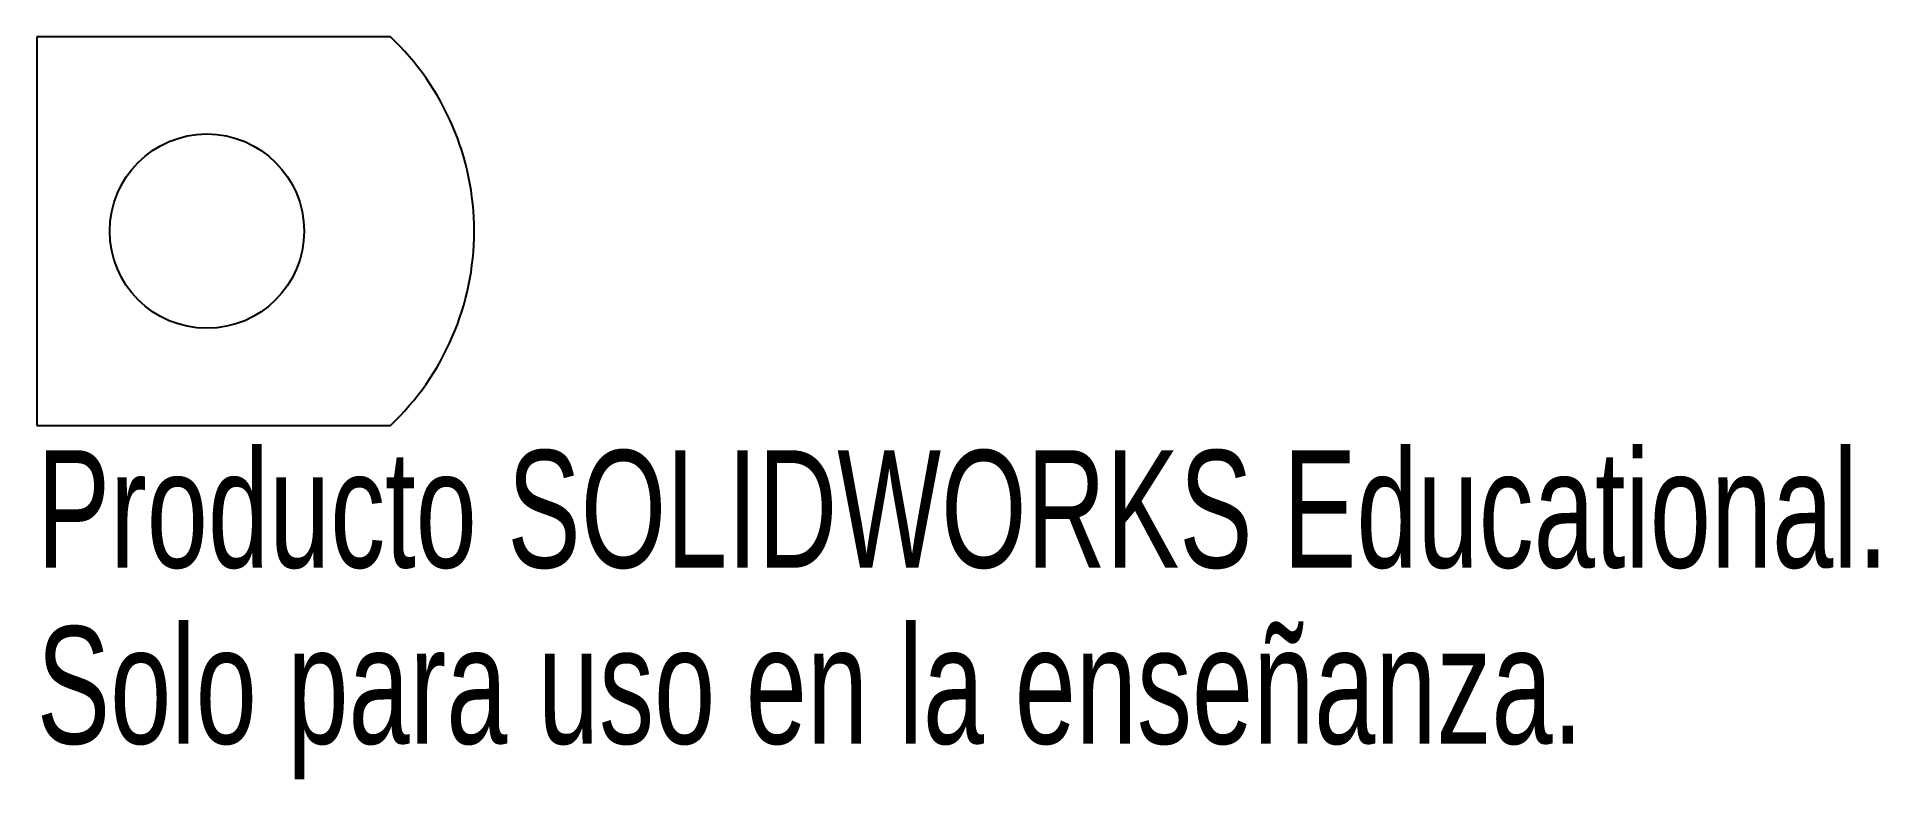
# Model space of a CAD drawing. Header units: millimetres. Extents: x 0 to 75.8, y -14.6 to 16.
import ezdxf

# ---------------------------------------------------------------- set-up
doc = ezdxf.new("R2010")
doc.units = ezdxf.units.MM
doc.styles.add('SLDTEXTSTYLE0', font='TXT', dxfattribs={"width": 0.7})

msp = doc.modelspace()

# ---------------------------------------------------------------- linework, layer by layer
at = {"color": 7, "linetype": 'Continuous', "lineweight": 25}
for p, q in [((14.55, 16), (0, 16)), ((0, 16), (0, 0)), ((0, 0), (14.55, 0))]:
    msp.add_line(p, q, dxfattribs=at)
msp.add_circle((7, 8), 4, dxfattribs=at)
msp.add_arc((7, 8), 11, 313.34176, 46.65824, dxfattribs=at)

# ---------------------------------------------------------------- texts
at = {"color": 7, "linetype": 'Continuous', "char_height": 4.83362, "attachment_point": 1, "style": 'SLDTEXTSTYLE0'}
for s, insert in [('Producto SOLIDWORKS Educational.', (0, -1.02)), ('Solo para uso en la enseñanza.', (0, -8.27))]:
    msp.add_mtext(s, dxfattribs=dict(at, insert=insert))

doc.saveas('drawing.dxf')
